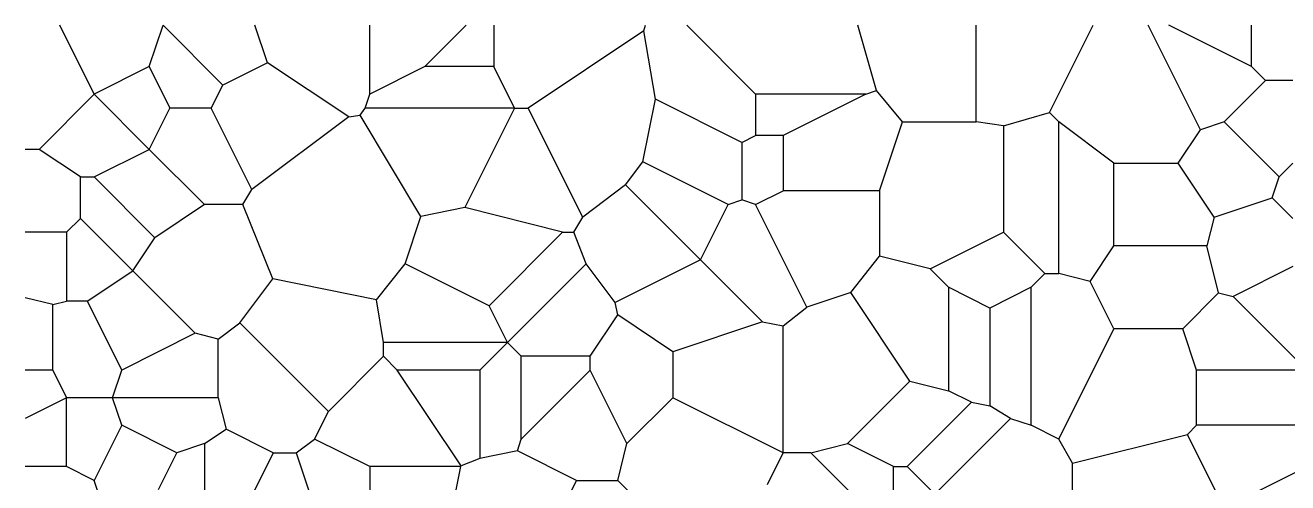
# Model space of a CAD drawing. Extents: x 0 to 238, y 0 to 198.
# Drawn here: x 0 to 121.2, y 154.1 to 198 of the extents above; entities that cross this region are included whole.
import ezdxf

# ---------------------------------------------------------------- set-up
doc = ezdxf.new("R2010")
doc.units = 0

msp = doc.modelspace()

# ---------------------------------------------------------------- linework, layer by layer
at = {"layer": 'Layer 1', "color": 8}
for points in [[(6.614575, 191.399425), (3.307288, 198.014)], [(11.906235, 194.045255), (13.22915, 198.014)], [(18.961782, 192.281368), (13.22915, 198.014)], [(13.22915, 198.014), (13.22915, 198.014)], [(23.245506, 194.423231), (22.048583, 198.014)], [(33.072875, 191.399425), (33.072875, 198.014)], [(42.33328, 198.014), (38.364535, 194.045255)], [(44.97911, 198.014), (44.97911, 194.045255)], [(59.398884, 197.484834), (59.531175, 198.014)], [(70.114495, 191.399425), (63.49992, 198.014)], [(81.73314, 191.744533), (79.941864, 198.014)], [(91.281135, 188.753595), (91.281135, 198.014)], [(98.336682, 189.635538), (102.525913, 198.014)], [(112.825751, 187.997644), (107.817573, 198.014)], [(117.739435, 194.045255), (109.801945, 198.014)], [(117.739435, 194.045255), (117.739435, 198.014)], [(59.398884, 197.484834), (48.286397, 190.07651)], [(60.493295, 190.918365), (59.398884, 197.484834)], [(11.906235, 194.045255), (6.614575, 191.399425)], [(11.906235, 194.045255), (13.890608, 190.07651)], [(23.245506, 194.423231), (18.961782, 192.281368)], [(31.049593, 189.220506), (23.245506, 194.423231)], [(38.364535, 194.045255), (33.072875, 191.399425)], [(44.97911, 194.045255), (38.364535, 194.045255)], [(46.963483, 190.07651), (44.97911, 194.045255)], [(117.739435, 194.045255), (119.06235, 192.72234)], [(115.093605, 188.753595), (119.06235, 192.72234)], [(121.70818, 192.72234), (119.06235, 192.72234)], [(17.859352, 190.07651), (18.961782, 192.281368)], [(80.697815, 191.399425), (81.73314, 191.744533)], [(84.225588, 188.753595), (81.73314, 191.744533)], [(1.322915, 186.107765), (6.614575, 191.399425)], [(11.906235, 186.107765), (6.614575, 191.399425)], [(6.614575, 191.399425), (6.614575, 191.399425)], [(32.631903, 190.07651), (33.072875, 191.399425)], [(59.290645, 184.905115), (60.493295, 190.918365)], [(68.79158, 186.769223), (60.493295, 190.918365)], [(80.697815, 191.399425), (70.114495, 191.399425)], [(70.114495, 191.399425), (70.114495, 187.43068)], [(80.697815, 191.399425), (72.760325, 187.43068)], [(11.906235, 186.107765), (13.890608, 190.07651)], [(17.859352, 190.07651), (13.890608, 190.07651)], [(21.767965, 182.259285), (17.859352, 190.07651)], [(31.049593, 189.220506), (21.767965, 182.259285)], [(31.049593, 189.220506), (32.167723, 189.380239)], [(32.167723, 189.380239), (32.631903, 190.07651)], [(37.986559, 179.682178), (32.167723, 189.380239)], [(46.963483, 190.07651), (32.631903, 190.07651)], [(46.963483, 190.07651), (42.186289, 180.522124)], [(46.963483, 190.07651), (46.963483, 190.07651)], [(46.963483, 190.07651), (48.286397, 190.07651)], [(53.517925, 179.613455), (48.286397, 190.07651)], [(93.926965, 188.375619), (98.336682, 189.635538)], [(99.218625, 188.753595), (98.336682, 189.635538)], [(82.02073, 182.13902), (84.225588, 188.753595)], [(84.225588, 188.753595), (91.281135, 188.753595)], [(93.926965, 188.375619), (91.281135, 188.753595)], [(93.926965, 188.375619), (93.926965, 178.170275)], [(99.218625, 174.20153), (99.218625, 188.753595)], [(104.510285, 184.78485), (99.218625, 188.753595)], [(110.683888, 184.78485), (112.825751, 187.997644)], [(115.093605, 188.753595), (112.825751, 187.997644)], [(120.385265, 183.461935), (115.093605, 188.753595)], [(68.79158, 186.769223), (70.114495, 187.43068)], [(68.79158, 186.769223), (68.79158, 181.257077)], [(72.760325, 187.43068), (70.114495, 187.43068)], [(72.760325, 187.43068), (72.760325, 182.13902)], [(1.322915, 186.107765), (0, 186.107765)], [(5.29166, 183.461935), (1.322915, 186.107765)], [(6.614575, 183.461935), (11.906235, 186.107765)], [(17.197895, 180.816105), (11.906235, 186.107765)], [(11.906235, 186.107765), (11.906235, 186.107765)], [(57.641296, 182.705984), (59.290645, 184.905115)], [(67.468665, 180.816105), (59.290645, 184.905115)], [(104.510285, 176.84736), (104.510285, 184.78485)], [(104.510285, 184.78485), (110.683888, 184.78485)], [(114.131485, 179.613455), (110.683888, 184.78485)], [(120.385265, 183.461935), (121.70818, 184.78485)], [(5.29166, 179.49319), (5.29166, 183.461935)], [(5.29166, 183.461935), (6.614575, 183.461935)], [(12.435401, 177.641109), (6.614575, 183.461935)], [(119.723808, 181.477563), (120.385265, 183.461935)], [(20.902057, 180.816105), (21.767965, 182.259285)], [(57.641296, 182.705984), (53.517925, 179.613455)], [(64.822835, 175.524445), (57.641296, 182.705984)], [(70.114495, 180.816105), (72.760325, 182.13902)], [(82.02073, 182.13902), (72.760325, 182.13902)], [(82.02073, 182.13902), (82.02073, 175.855174)], [(17.197895, 180.816105), (12.435401, 177.641109)], [(20.902057, 180.816105), (17.197895, 180.816105)], [(23.754952, 173.683868), (20.902057, 180.816105)], [(64.822835, 175.524445), (67.468665, 180.816105)], [(67.468665, 180.816105), (68.79158, 181.257077)], [(70.114495, 180.816105), (68.79158, 181.257077)], [(75.028179, 170.988736), (70.114495, 180.816105)], [(114.131485, 179.613455), (119.723808, 181.477563)], [(121.70818, 179.49319), (119.723808, 181.477563)], [(5.29166, 179.49319), (3.968745, 178.170275)], [(10.318737, 174.466113), (5.29166, 179.49319)], [(36.474656, 175.146469), (37.986559, 179.682178)], [(42.186289, 180.522124), (37.986559, 179.682178)], [(51.593685, 178.170275), (42.186289, 180.522124)], [(52.652017, 178.170275), (53.517925, 179.613455)], [(114.131485, 179.613455), (113.439961, 176.84736)], [(3.968745, 178.170275), (0, 178.170275)], [(3.968745, 178.170275), (3.968745, 171.5557)], [(51.593685, 178.170275), (44.538138, 171.114728)], [(51.593685, 178.170275), (52.652017, 178.170275)], [(53.861539, 175.146469), (52.652017, 178.170275)], [(86.871418, 174.642502), (93.926965, 178.170275)], [(97.89571, 174.20153), (93.926965, 178.170275)], [(10.318737, 174.466113), (12.435401, 177.641109)], [(79.254635, 172.397555), (82.02073, 175.855174)], [(86.871418, 174.642502), (82.02073, 175.855174)], [(102.242431, 173.445579), (104.510285, 176.84736)], [(113.439961, 176.84736), (104.510285, 176.84736)], [(114.564439, 172.349449), (113.439961, 176.84736)], [(33.711524, 171.692553), (36.474656, 175.146469)], [(44.538138, 171.114728), (36.474656, 175.146469)], [(53.861539, 175.146469), (46.302025, 167.586955)], [(56.644815, 171.435435), (53.861539, 175.146469)], [(64.822835, 175.524445), (56.644815, 171.435435)], [(70.775953, 169.571327), (64.822835, 175.524445)], [(64.822835, 175.524445), (64.822835, 175.524445)], [(88.635305, 172.878615), (86.871418, 174.642502)], [(121.70818, 174.862988), (115.975548, 171.996672)], [(5.953118, 171.5557), (10.318737, 174.466113)], [(16.315952, 168.468898), (10.318737, 174.466113)], [(10.318737, 174.466113), (10.318737, 174.466113)], [(20.599676, 169.476834), (23.754952, 173.683868)], [(33.711524, 171.692553), (23.754952, 173.683868)], [(96.572795, 172.878615), (97.89571, 174.20153)], [(97.89571, 174.20153), (99.218625, 174.20153)], [(102.242431, 173.445579), (99.218625, 174.20153)], [(104.510285, 168.90987), (102.242431, 173.445579)], [(79.254635, 172.397555), (75.028179, 170.988736)], [(84.931143, 163.882793), (79.254635, 172.397555)], [(92.60405, 170.894243), (88.635305, 172.878615)], [(88.635305, 172.878615), (88.635305, 162.956752)], [(96.572795, 172.878615), (92.60405, 170.894243)], [(96.572795, 159.649465), (96.572795, 172.878615)], [(111.12486, 168.90987), (114.564439, 172.349449)], [(114.564439, 172.349449), (115.975548, 171.996672)], [(2.64583, 171.224971), (0, 171.886429)], [(2.64583, 171.224971), (3.968745, 171.5557)], [(2.64583, 164.941125), (2.64583, 171.224971)], [(5.953118, 171.5557), (3.968745, 171.5557)], [(5.953118, 171.5557), (9.260405, 164.941125)], [(34.39579, 167.586955), (33.711524, 171.692553)], [(46.302025, 167.586955), (44.538138, 171.114728)], [(56.885345, 170.232785), (56.644815, 171.435435)], [(72.760325, 169.174453), (75.028179, 170.988736)], [(123.031095, 164.941125), (115.975548, 171.996672)], [(54.239515, 166.26404), (56.885345, 170.232785)], [(62.177005, 166.705012), (56.885345, 170.232785)], [(92.60405, 170.894243), (92.60405, 161.501546)], [(18.52081, 167.917684), (20.599676, 169.476834)], [(29.10413, 160.97238), (20.599676, 169.476834)], [(70.775953, 169.571327), (62.177005, 166.705012)], [(70.775953, 169.571327), (72.760325, 169.174453)], [(72.760325, 157.003635), (72.760325, 169.174453)], [(99.218625, 158.32655), (104.510285, 168.90987)], [(111.12486, 168.90987), (104.510285, 168.90987)], [(112.447775, 164.941125), (111.12486, 168.90987)], [(16.315952, 168.468898), (9.260405, 164.941125)], [(18.52081, 167.917684), (16.315952, 168.468898)], [(18.52081, 162.295295), (18.52081, 167.917684)], [(46.302025, 167.586955), (34.39579, 167.586955)], [(34.39579, 166.26404), (34.39579, 167.586955)], [(43.656195, 164.941125), (46.302025, 167.586955)], [(47.62494, 166.26404), (46.302025, 167.586955)], [(46.302025, 167.586955), (46.302025, 167.586955)], [(46.302025, 167.586955), (46.302025, 167.586955)], [(34.39579, 166.26404), (29.10413, 160.97238)], [(35.718705, 164.941125), (34.39579, 166.26404)], [(54.239515, 166.26404), (47.62494, 166.26404)], [(47.62494, 158.32655), (47.62494, 166.26404)], [(54.239515, 164.941125), (54.239515, 166.26404)], [(62.177005, 166.705012), (62.177005, 162.295295)], [(2.64583, 164.941125), (0, 164.941125)], [(2.64583, 164.941125), (3.968745, 162.295295)], [(8.378462, 162.295295), (9.260405, 164.941125)], [(43.656195, 164.941125), (35.718705, 164.941125)], [(41.84589, 155.750347), (35.718705, 164.941125)], [(43.656195, 164.941125), (43.656195, 156.474469)], [(54.239515, 164.941125), (47.62494, 158.32655)], [(57.767288, 157.885578), (54.239515, 164.941125)], [(123.031095, 164.941125), (112.447775, 164.941125)], [(112.447775, 159.649465), (112.447775, 164.941125)], [(78.933928, 157.885578), (84.931143, 163.882793)], [(84.931143, 163.882793), (88.635305, 162.956752)], [(90.840163, 161.854323), (88.635305, 162.956752)], [(3.968745, 162.295295), (0, 160.310923)], [(8.378462, 162.295295), (3.968745, 162.295295)], [(3.968745, 155.68072), (3.968745, 162.295295)], [(3.968745, 162.295295), (3.968745, 162.295295)], [(18.52081, 162.295295), (8.378462, 162.295295)], [(9.260405, 159.649465), (8.378462, 162.295295)], [(8.378462, 162.295295), (8.378462, 162.295295)], [(18.52081, 162.295295), (19.276761, 159.271489)], [(62.177005, 162.295295), (57.767288, 157.885578)], [(72.760325, 157.003635), (62.177005, 162.295295)], [(84.66656, 155.68072), (90.840163, 161.854323)], [(90.840163, 161.854323), (92.60405, 161.501546)], [(94.588423, 160.310923), (92.60405, 161.501546)], [(27.781215, 158.32655), (29.10413, 160.97238)], [(94.588423, 160.310923), (87.31239, 153.03489)], [(94.588423, 160.310923), (96.572795, 159.649465)], [(9.260405, 159.649465), (6.614575, 154.357805)], [(14.552065, 157.003635), (9.260405, 159.649465)], [(17.197895, 157.885578), (19.276761, 159.271489)], [(23.81247, 157.003635), (19.276761, 159.271489)], [(99.218625, 158.32655), (96.572795, 159.649465)], [(111.565832, 158.767522), (112.447775, 159.649465)], [(126.432876, 159.649465), (112.447775, 159.649465)], [(17.197895, 157.885578), (14.552065, 157.003635)], [(17.197895, 157.885578), (17.197895, 149.066145)], [(26.017328, 157.003635), (27.781215, 158.32655)], [(33.072875, 155.68072), (27.781215, 158.32655)], [(47.246964, 157.192623), (47.62494, 158.32655)], [(56.885345, 154.357805), (57.767288, 157.885578)], [(75.406155, 157.003635), (78.933928, 157.885578)], [(83.343645, 155.68072), (78.933928, 157.885578)], [(100.54154, 156.011449), (99.218625, 158.32655)], [(100.54154, 156.011449), (111.565832, 158.767522)], [(115.093605, 151.711975), (111.565832, 158.767522)], [(115.093605, 151.711975), (126.99984, 157.665093)], [(12.788178, 153.475862), (14.552065, 157.003635)], [(23.81247, 157.003635), (18.961782, 147.302258)], [(23.81247, 157.003635), (26.017328, 157.003635)], [(26.017328, 157.003635), (29.10413, 147.74323)], [(43.656195, 156.474469), (41.84589, 155.750347)], [(47.246964, 157.192623), (43.656195, 156.474469)], [(52.9166, 154.357805), (47.246964, 157.192623)], [(71.248422, 153.979829), (72.760325, 157.003635)], [(75.406155, 157.003635), (72.760325, 157.003635)], [(72.760325, 157.003635), (72.760325, 157.003635)], [(83.343645, 149.066145), (75.406155, 157.003635)], [(3.968745, 155.68072), (0, 155.68072)], [(6.614575, 154.357805), (3.968745, 155.68072)], [(41.804114, 155.68072), (33.072875, 155.68072)], [(33.072875, 155.68072), (33.072875, 147.74323)], [(40.216616, 147.74323), (41.804114, 155.68072)], [(41.804114, 155.68072), (41.84589, 155.750347)], [(83.343645, 149.066145), (83.343645, 155.68072)], [(83.343645, 155.68072), (84.66656, 155.68072)], [(87.31239, 153.03489), (84.66656, 155.68072)], [(100.54154, 150.653643), (100.54154, 156.011449)], [(7.748502, 150.956024), (6.614575, 154.357805)], [(52.9166, 154.357805), (49.829798, 148.184202)], [(52.9166, 154.357805), (56.885345, 154.357805)], [(58.649232, 152.593918), (56.885345, 154.357805)]]:
    msp.add_lwpolyline(points, dxfattribs=at)

doc.saveas('drawing.dxf')
